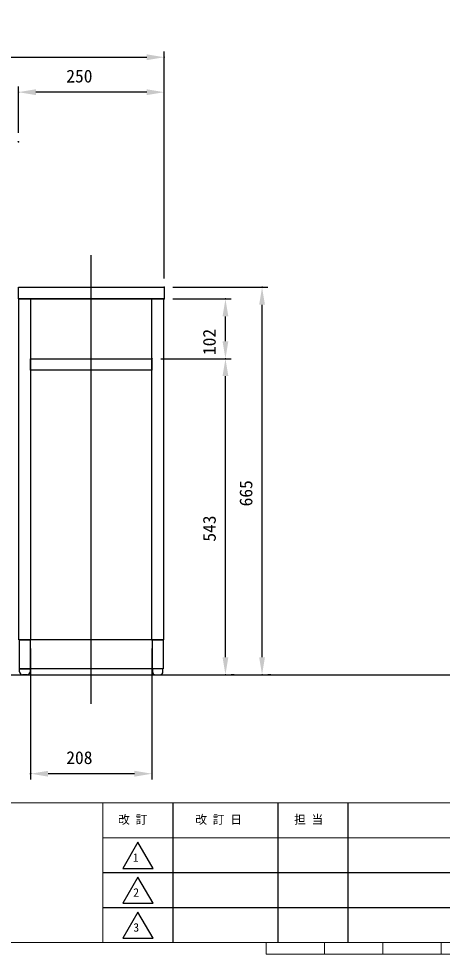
# Model space of a CAD drawing. Units: millimetres, scale not verified. Extents: x -203 to 203, y -143 to 143.
# Drawn here: x -92.4 to -19.8, y -140 to 20.6 of the extents above; entities that cross this region are included whole.
import ezdxf
from ezdxf.enums import TextEntityAlignment as Align

# ---------------------------------------------------------------- set-up
doc = ezdxf.new("R2010")
doc.units = ezdxf.units.MM
doc.header["$LTSCALE"] = 0.25
doc.header["$PDMODE"] = 32
doc.header["$PDSIZE"] = 0.05
for name, color, linetype, lineweight in [('0-1_WAKU_INVISIBLE', 7, 'Continuous', 18), ('0-2_DIMENSION_LINES$02_DIMENSI', 7, 'Continuous', 25), ('0-4_DIMENSION_LINES$03_LINES', 7, 'Continuous', 25), ('0-5_DIMENSION_LINES$01_CENTER_', 7, 'Continuous', 25), ('0-7_図面_FORMAT$03_TEXT', 7, 'Continuous', 25), ('0-8_図面_FORMAT$01_WAKU$OUT_LINE', 6, 'Continuous', 18), ('0-9_図面_FORMAT$01_WAKU$SUB_LINE', 7, 'Continuous', 25)]:
    doc.layers.add(name, color=color, linetype=linetype, lineweight=lineweight)
doc.layers.add('0-3_DEFPOINTS', color=7, linetype='Continuous')
doc.styles.add('ＭＳ ゴシック', font='')
doc.styles.get('ＭＳ ゴシック').set_extended_font_data('MS Gothic')

# ---------------------------------------------------------------- blocks, each defined once
blk = doc.blocks.new('D1')
at = {"layer": '0-2_DIMENSION_LINES$02_DIMENSI'}
for p, q in [((119.6, 61), (119.6, 38.5)), ((140.4, 61), (140.4, 38.5)), ((137.4002, 39.5), (122.5998, 39.5))]:
    blk.add_line(p, q, dxfattribs=at)
for points in [[(122.5998, 40), (122.5998, 39), (119.6, 39.5)], [(137.4002, 39), (137.4002, 40), (140.4, 39.5)]]:
    blk.add_solid(points, dxfattribs=at)
at = {"layer": '0-3_DEFPOINTS'}
for p in [(119.6, 62.5), (140.4, 62.5), (119.6, 39.5)]:
    blk.add_point(p, dxfattribs=at)
at = {"layer": '0-2_DIMENSION_LINES$02_DIMENSI', "style": 'ＭＳ ゴシック'}
blk.add_text('208', height=2.199, dxfattribs=at).set_placement((125.7143, 40.5), align=Align.BOTTOM_LEFT)
blk = doc.blocks.new('D6')
at = {"layer": '0-2_DIMENSION_LINES$02_DIMENSI'}
for p, q in [((62.5, 149.5), (62.5, 163.5)), ((65.4998, 162.5), (139.5002, 162.5)), ((142.5, 124.5), (142.5, 163.5))]:
    blk.add_line(p, q, dxfattribs=at)
for points in [[(65.4998, 163), (65.4998, 162), (62.5, 162.5)], [(139.5002, 162), (139.5002, 163), (142.5, 162.5)]]:
    blk.add_solid(points, dxfattribs=at)
at = {"layer": '0-3_DEFPOINTS'}
for p in [(142.5, 162.5), (62.5, 148), (142.5, 123)]:
    blk.add_point(p, dxfattribs=at)
at = {"layer": '0-2_DIMENSION_LINES$02_DIMENSI', "style": 'ＭＳ ゴシック'}
blk.add_text('800', height=2.199, dxfattribs=at).set_placement((98.2143, 163.5), align=Align.BOTTOM_LEFT)
blk = doc.blocks.new('D8')
at = {"layer": '0-2_DIMENSION_LINES$02_DIMENSI'}
for p, q in [((117.5, 149.5), (117.5, 157.5)), ((142.5, 124.5), (142.5, 157.5)), ((139.5002, 156.5), (120.4998, 156.5))]:
    blk.add_line(p, q, dxfattribs=at)
for points in [[(120.4998, 157), (120.4998, 156), (117.5, 156.5)], [(139.5002, 156), (139.5002, 157), (142.5, 156.5)]]:
    blk.add_solid(points, dxfattribs=at)
at = {"layer": '0-3_DEFPOINTS'}
for p in [(117.5, 156.5), (117.5, 148), (142.5, 123)]:
    blk.add_point(p, dxfattribs=at)
at = {"layer": '0-2_DIMENSION_LINES$02_DIMENSI', "style": 'ＭＳ ゴシック'}
blk.add_text('250', height=2.199, dxfattribs=at).set_placement((125.7143, 157.5), align=Align.BOTTOM_LEFT)
blk = doc.blocks.new('D13')
at = {"layer": '0-2_DIMENSION_LINES$02_DIMENSI'}
for p, q in [((144, 123), (160.275, 123)), ((159.275, 59.4998), (159.275, 120.0002)), ((160.775, 56.5), (160.275, 56.5))]:
    blk.add_line(p, q, dxfattribs=at)
for points in [[(159.775, 120.0002), (158.775, 120.0002), (159.275, 123)], [(158.775, 59.4998), (159.775, 59.4998), (159.275, 56.5)]]:
    blk.add_solid(points, dxfattribs=at)
at = {"layer": '0-3_DEFPOINTS'}
for p in [(142.5, 123), (159.275, 123), (159.275, 56.5)]:
    blk.add_point(p, dxfattribs=at)
at = {"layer": '0-2_DIMENSION_LINES$02_DIMENSI', "style": 'ＭＳ ゴシック'}
blk.add_text('665', height=2.199, rotation=90, dxfattribs=at).set_placement((158.275, 85.3929), align=Align.BOTTOM_LEFT)
blk = doc.blocks.new('D14')
at = {"layer": '0-2_DIMENSION_LINES$02_DIMENSI'}
for p, q in [((144, 121), (154, 121)), ((153, 113.7498), (153, 118.0002)), ((141.9, 110.75), (154, 110.75))]:
    blk.add_line(p, q, dxfattribs=at)
for points in [[(153.5, 118.0002), (152.5, 118.0002), (153, 121)], [(152.5, 113.7498), (153.5, 113.7498), (153, 110.75)]]:
    blk.add_solid(points, dxfattribs=at)
at = {"layer": '0-3_DEFPOINTS'}
for p in [(142.5, 121), (153, 121), (140.4, 110.75)]:
    blk.add_point(p, dxfattribs=at)
at = {"layer": '0-2_DIMENSION_LINES$02_DIMENSI', "style": 'ＭＳ ゴシック'}
blk.add_text('102', height=2.199, rotation=90, dxfattribs=at).set_placement((152, 111.375), align=Align.BOTTOM_LEFT)
blk = doc.blocks.new('D15')
at = {"layer": '0-2_DIMENSION_LINES$02_DIMENSI'}
for p, q in [((141.9, 110.75), (154, 110.75)), ((153, 59.4998), (153, 107.7502)), ((154.5, 56.5), (154, 56.5))]:
    blk.add_line(p, q, dxfattribs=at)
for points in [[(153.5, 107.7502), (152.5, 107.7502), (153, 110.75)], [(152.5, 59.4998), (153.5, 59.4998), (153, 56.5)]]:
    blk.add_solid(points, dxfattribs=at)
at = {"layer": '0-3_DEFPOINTS'}
for p in [(140.4, 110.75), (153, 110.75), (153, 56.5)]:
    blk.add_point(p, dxfattribs=at)
at = {"layer": '0-2_DIMENSION_LINES$02_DIMENSI', "style": 'ＭＳ ゴシック'}
blk.add_text('543', height=2.199, rotation=90, dxfattribs=at).set_placement((152, 79.3393), align=Align.BOTTOM_LEFT)

msp = doc.modelspace()

# ---------------------------------------------------------------- linework, layer by layer
at = {"layer": '0-1_WAKU_INVISIBLE'}
msp.add_line((-198, -114), (198, -114), dxfattribs=at)
msp.add_lwpolyline([(-198, -138), (198, -138), (198, 138), (-198, 138)], close=True, dxfattribs=at)
at = {"layer": '0-4_DIMENSION_LINES$03_LINES'}
for p, q in [((-92.3, -91.5), (-92.3, -91)), ((-69.5, -91), (-90.5, -91)), ((-67.7132, -91.5), (-67.7132, -91)), ((-173.725, -92), (110, -92)), ((-91, -92), (-91.8, -92)), ((-69.0132, -92), (-68.2132, -92))]:
    msp.add_line(p, q, dxfattribs=at)
for points in [[(-92.5, -25.5), (-67.5, -25.5), (-67.5, -27.5), (-92.5, -27.5)], [(-92.4, -86), (-92.4, -27.5), (-90.4, -27.5), (-90.4, -86)], [(-92.4, -27.5), (-67.6, -27.5), (-67.6, -86), (-92.4, -86)], [(-69.6, -86), (-69.6, -27.5), (-67.6, -27.5), (-67.6, -86)], [(-90.4, -37.75), (-69.6, -37.75), (-69.6, -39.75), (-90.4, -39.75)], [(-92.3, -91), (-92.3, -86), (-90.5, -86), (-90.5, -91)], [(-69.5, -91), (-69.5, -86), (-67.7, -86), (-67.7, -91)]]:
    msp.add_lwpolyline(points, close=True, dxfattribs=at)
for points in [[(-92.3, -91), (-90.5, -91), (-90.5, -91.5)], [(-67.7132, -91), (-69.5132, -91), (-69.5132, -91.5)]]:
    msp.add_lwpolyline(points, dxfattribs=at)
for centre, start, end in [((-91.8, -91.5), 180, 270), ((-91, -91.5), 270, 0), ((-69.0132, -91.5), 180, 270), ((-68.2132, -91.5), 270, 0)]:
    msp.add_arc(centre, 0.5, start, end, dxfattribs=at)
at = {"layer": '0-5_DIMENSION_LINES$01_CENTER_'}
msp.add_line((-80, -97), (-80, -20), dxfattribs=at)
at = {"layer": '0-7_図面_FORMAT$03_TEXT'}
for points in [[(-72, -120.75), (-74.5981, -125.25), (-69.4019, -125.25)], [(-72, -126.75), (-74.5981, -131.25), (-69.4019, -131.25)], [(-72, -132.75), (-74.5981, -137.25), (-69.4019, -137.25)]]:
    msp.add_lwpolyline(points, close=True, dxfattribs=at)
at = {"layer": '0-8_図面_FORMAT$01_WAKU$OUT_LINE'}
for p, q in [((198, -114), (-198, -114)), ((-78, -114), (-78, -138)), ((198, -120), (-78, -120)), ((-50, -140), (-50, -138)), ((-40, -140), (-40, -138)), ((-30, -140), (-30, -138)), ((-20, -140), (-20, -138)), ((-50, -140), (50, -140))]:
    msp.add_line(p, q, dxfattribs=at)
msp.add_lwpolyline([(-198, -138), (198, -138), (198, 138), (-198, 138)], close=True, dxfattribs=at)
at = {"layer": '0-9_図面_FORMAT$01_WAKU$SUB_LINE'}
for p, q in [((-66, -114), (-66, -138)), ((-48, -114), (-48, -138)), ((-36, -114), (-36, -138)), ((12, -126), (-78, -126)), ((12, -132), (-78, -132))]:
    msp.add_line(p, q, dxfattribs=at)

# ---------------------------------------------------------------- block references
at = {"layer": '0-2_DIMENSION_LINES$02_DIMENSI'}
for name in ['D6', 'D8', 'D13', 'D14', 'D15', 'D1']:
    msp.add_blockref(name, (-210, -148.5), dxfattribs=at)

# ---------------------------------------------------------------- texts
at = {"layer": '0-7_図面_FORMAT$03_TEXT', "style": 'ＭＳ ゴシック'}
for s, p in [('改 訂', (-75.3898, -118.0466)), ('改 訂 日', (-62.1668, -118.0466)), ('担 当', (-45.2234, -118.0466)), ('1', (-72.8858, -124.5632)), ('2', (-72.8018, -130.5632)), ('3', (-72.7918, -136.5632))]:
    msp.add_text(s, height=1.466, dxfattribs=at).set_placement(p, align=Align.BOTTOM_LEFT)

doc.saveas('drawing.dxf')
